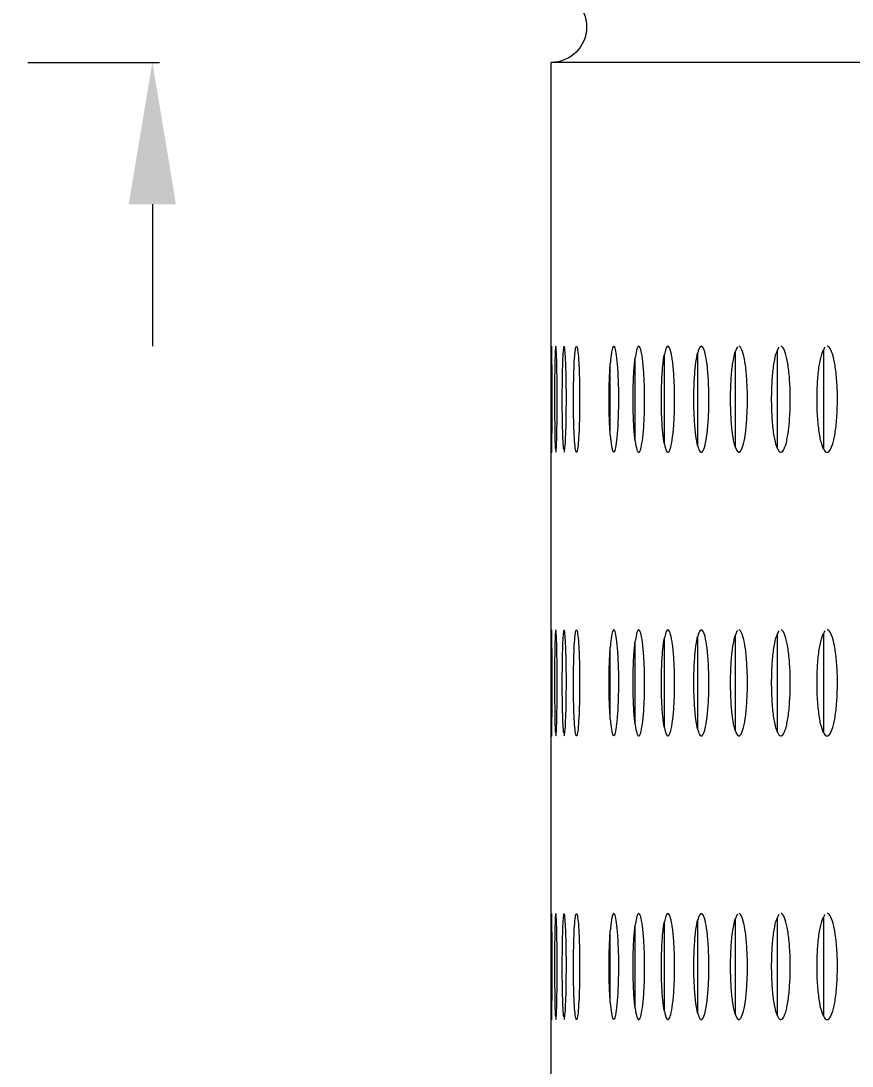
# Model space of a CAD drawing. Header units: millimetres. Extents: x -644 to 177, y 608 to 849.
# Drawn here: x -3.83 to 7.88, y 659.98 to 674.72 of the extents above; entities that cross this region are included whole.
import ezdxf

# ---------------------------------------------------------------- set-up
doc = ezdxf.new("R2010")
doc.units = ezdxf.units.MM
doc.layers.get('0').update_dxf_attribs({"linetype": 'CONTINUOUS'})
doc.layers.get('Defpoints').update_dxf_attribs({"linetype": 'CONTINUOUS'})
doc.layers.add('10', color=7, linetype='CONTINUOUS', true_color=0xffffff)
doc.dimstyles.new('2', dxfattribs={"dimtxt": 2.5, "dimasz": 2, "dimexe": 0.1, "dimexo": 0.1, "dimgap": 0.1, "dimtad": 0, "dimzin": 0, "dimdsep": 46, "dimtxsty": 'Standard', "dimcen": 0, "dimclrd": 4, "dimclre": 4, "dimclrt": 3, "dimadec": 1, "dimazin": 0, "dimtfac": 1, "dimtofl": 0, "dimtmove": 0, "dimatfit": 3, "dimfxl": 0, "dimtolj": 1, "dimtzin": 0, "dimlwd": 9, "dimlwe": 9, "dimarcsym": 0})

# ---------------------------------------------------------------- blocks, each defined once
blk = doc.blocks.new('*D121')
at = {"color": 4, "lineweight": 9}
for p, q in [((-1.98, 677.138), (-1.98, 679.138)), ((-3.733, 675.138), (-1.88, 675.138)), ((-3.733, 674.138), (-1.88, 674.138)), ((-1.98, 672.138), (-1.98, 670.138))]:
    blk.add_line(p, q, dxfattribs=at)
for points in [[(-2.313, 677.138), (-1.647, 677.138), (-1.98, 675.138)], [(-2.313, 672.138), (-1.647, 672.138), (-1.98, 674.138)]]:
    blk.add_solid(points, dxfattribs=at)
at = {"layer": 'Defpoints', "color": 0, "lineweight": 9}
for p in [(-3.833, 675.138), (-1.98, 675.138), (-3.833, 674.138)]:
    blk.add_point(p, dxfattribs=at)
at = {"color": 3, "lineweight": 9, "insert": (-1.98, 682.155), "char_height": 2.5, "attachment_point": 5, "rotation": 90}
blk.add_mtext('\\A1;1.00', dxfattribs=at)

msp = doc.modelspace()

# ---------------------------------------------------------------- linework, layer by layer
at = {"lineweight": 9}
msp.add_line((3.642, 655.505), (3.642, 674.138), dxfattribs=at)
at = {"layer": '10', "color": 7, "linetype": 'Continuous', "lineweight": 9}
for p, q in [((9.257, 674.138), (3.642, 674.138)), ((6.24, 668.708), (6.24, 670.067)), ((6.832, 668.695), (6.832, 670.081)), ((7.484, 668.685), (7.484, 670.091)), ((4.827, 668.8), (4.827, 669.975)), ((5.239, 668.755), (5.239, 670.02)), ((5.709, 668.727), (5.709, 670.048)), ((4.476, 668.882), (4.476, 669.894)), ((6.832, 664.695), (6.832, 666.081)), ((7.484, 664.685), (7.484, 666.091)), ((4.827, 664.8), (4.827, 665.975)), ((5.239, 664.755), (5.239, 666.02)), ((5.709, 664.727), (5.709, 666.048)), ((6.24, 664.708), (6.24, 666.067)), ((4.476, 664.882), (4.476, 665.894)), ((7.484, 660.685), (7.484, 662.091)), ((4.827, 660.8), (4.827, 661.975)), ((5.239, 660.755), (5.239, 662.02)), ((5.709, 660.727), (5.709, 662.048)), ((6.24, 660.708), (6.24, 662.067)), ((6.832, 660.695), (6.832, 662.081)), ((4.476, 660.882), (4.476, 661.894))]:
    msp.add_line(p, q, dxfattribs=at)
at = {"layer": '10', "color": 7, "linetype": 'Continuous', "lineweight": 9, "extrusion": (0, 0, -1)}
msp.add_arc((-3.642, 674.638), 0.5, 90, 270, dxfattribs=at)
at = {"layer": '10', "color": 7, "linetype": 'Continuous', "lineweight": 9}
for points, knots in [([(3.648, 670.133), (3.649, 670.143), (3.65, 670.136), (3.651, 670.094), (3.652, 670.063), (3.653, 669.978), (3.654, 669.921), (3.655, 669.786), (3.656, 669.705), (3.657, 669.536), (3.657, 669.447), (3.657, 669.282), (3.656, 669.206), (3.656, 669.061), (3.655, 668.992), (3.654, 668.863), (3.653, 668.803), (3.652, 668.707), (3.651, 668.67), (3.65, 668.635), (3.649, 668.633), (3.648, 668.661), (3.647, 668.686), (3.646, 668.759), (3.646, 668.808), (3.645, 668.929), (3.645, 669.005), (3.644, 669.167), (3.644, 669.258), (3.644, 669.427), (3.644, 669.508), (3.644, 669.656), (3.645, 669.725), (3.645, 669.857), (3.645, 669.921), (3.646, 670.031), (3.647, 670.077), (3.648, 670.118), (3.648, 670.128), (3.648, 670.133)], [0, 0, 0, 0, 0.055457, 0.055457, 0.103404, 0.103404, 0.157665, 0.157665, 0.216795, 0.216795, 0.273492, 0.273492, 0.322845, 0.322845, 0.373101, 0.373101, 0.429267, 0.429267, 0.48802, 0.48802, 0.542094, 0.542094, 0.590524, 0.590524, 0.642631, 0.642631, 0.700613, 0.700613, 0.758921, 0.758921, 0.810184, 0.810184, 0.858117, 0.858117, 0.912877, 0.912877, 0.9726, 0.9726, 1, 1, 1, 1]), ([(3.705, 670.131), (3.705, 670.131), (3.705, 670.131), (3.703, 670.121), (3.701, 670.097), (3.698, 670.024), (3.696, 669.974), (3.693, 669.855), (3.692, 669.784), (3.691, 669.633), (3.69, 669.55), (3.69, 669.383), (3.69, 669.297), (3.691, 669.134), (3.692, 669.055), (3.694, 668.914), (3.695, 668.85), (3.698, 668.747), (3.7, 668.706), (3.702, 668.679)], [0, 0, 0, 0, 0.000154, 0.000154, 0.125171, 0.125171, 0.250191, 0.250191, 0.375223, 0.375223, 0.500269, 0.500269, 0.625327, 0.625327, 0.750389, 0.750389, 0.875445, 0.875445, 1, 1, 1, 1]), ([(3.727, 669.388), (3.727, 669.472), (3.727, 669.557), (3.725, 669.715), (3.724, 669.79), (3.721, 669.921), (3.72, 669.978), (3.716, 670.067), (3.714, 670.1), (3.71, 670.13), (3.709, 670.136), (3.707, 670.136)], [0, 0, 0, 0, 0.215173, 0.215173, 0.430346, 0.430346, 0.645509, 0.645509, 0.860646, 0.860646, 1, 1, 1, 1]), ([(3.821, 670.131), (3.821, 670.131), (3.821, 670.131), (3.817, 670.121), (3.814, 670.097), (3.808, 670.024), (3.805, 669.974), (3.8, 669.855), (3.798, 669.784), (3.796, 669.633), (3.795, 669.55), (3.794, 669.383), (3.794, 669.297), (3.796, 669.134), (3.797, 669.055), (3.801, 668.914), (3.803, 668.85), (3.808, 668.747), (3.811, 668.706), (3.814, 668.679)], [0, 0, 0, 0, 0.000156, 0.000156, 0.125172, 0.125172, 0.250192, 0.250192, 0.375224, 0.375224, 0.50027, 0.50027, 0.625328, 0.625328, 0.75039, 0.75039, 0.875445, 0.875445, 1, 1, 1, 1]), ([(3.857, 669.388), (3.857, 669.472), (3.856, 669.557), (3.853, 669.715), (3.852, 669.79), (3.847, 669.921), (3.844, 669.978), (3.838, 670.067), (3.834, 670.1), (3.829, 670.13), (3.826, 670.136), (3.824, 670.136)], [0, 0, 0, 0, 0.21532, 0.21532, 0.43064, 0.43064, 0.64595, 0.64595, 0.861234, 0.861234, 1, 1, 1, 1]), ([(4.044, 669.388), (4.044, 669.472), (4.043, 669.557), (4.04, 669.715), (4.037, 669.79), (4.031, 669.921), (4.027, 669.978), (4.018, 670.067), (4.014, 670.1), (4.004, 670.136), (3.999, 670.141), (3.989, 670.121), (3.985, 670.097), (3.976, 670.024), (3.972, 669.974), (3.966, 669.855), (3.963, 669.784), (3.959, 669.633), (3.958, 669.55), (3.957, 669.383), (3.957, 669.297), (3.959, 669.134), (3.961, 669.055), (3.966, 668.914), (3.969, 668.85), (3.977, 668.747), (3.981, 668.706), (3.99, 668.652), (3.995, 668.639), (4.005, 668.64), (4.01, 668.656), (4.019, 668.713), (4.023, 668.756), (4.031, 668.862), (4.035, 668.927), (4.04, 669.07), (4.042, 669.15), (4.044, 669.283), (4.044, 669.335), (4.044, 669.388)], [0, 0, 0, 0, 0.053712, 0.053712, 0.107425, 0.107425, 0.161135, 0.161135, 0.214838, 0.214838, 0.268536, 0.268536, 0.322231, 0.322231, 0.375926, 0.375926, 0.429627, 0.429627, 0.483335, 0.483335, 0.537047, 0.537047, 0.590761, 0.590761, 0.644472, 0.644472, 0.698178, 0.698178, 0.751877, 0.751877, 0.805572, 0.805572, 0.859267, 0.859267, 0.912967, 0.912967, 0.966672, 0.966672, 1, 1, 1, 1]), ([(4.476, 668.882), (4.481, 668.821), (4.487, 668.769), (4.5, 668.69), (4.507, 668.662), (4.522, 668.636), (4.53, 668.637), (4.545, 668.667), (4.553, 668.696), (4.567, 668.779), (4.573, 668.833), (4.583, 668.959), (4.587, 669.033), (4.593, 669.189), (4.595, 669.273), (4.596, 669.44), (4.595, 669.526), (4.59, 669.686), (4.586, 669.763), (4.577, 669.898), (4.571, 669.958), (4.558, 670.053), (4.551, 670.089), (4.536, 670.132), (4.528, 670.14), (4.513, 670.128), (4.505, 670.107), (4.491, 670.04), (4.485, 669.993), (4.478, 669.922), (4.477, 669.908), (4.476, 669.894)], [0, 0, 0, 0, 0.069406, 0.069406, 0.139732, 0.139732, 0.210053, 0.210053, 0.28037, 0.28037, 0.350691, 0.350691, 0.421019, 0.421019, 0.491355, 0.491355, 0.561697, 0.561697, 0.632039, 0.632039, 0.702378, 0.702378, 0.772709, 0.772709, 0.843031, 0.843031, 0.913349, 0.913349, 0.983668, 0.983668, 1, 1, 1, 1]), ([(4.827, 668.8), (4.834, 668.749), (4.842, 668.708), (4.859, 668.653), (4.868, 668.639), (4.886, 668.64), (4.896, 668.655), (4.913, 668.71), (4.921, 668.752), (4.936, 668.857), (4.942, 668.922), (4.952, 669.064), (4.956, 669.144), (4.96, 669.308), (4.96, 669.394), (4.958, 669.56), (4.955, 669.643), (4.947, 669.793), (4.941, 669.863), (4.928, 669.98), (4.92, 670.029), (4.904, 670.101), (4.894, 670.124), (4.876, 670.141), (4.867, 670.135), (4.85, 670.096), (4.841, 670.062), (4.832, 670.004), (4.829, 669.99), (4.827, 669.975)], [0, 0, 0, 0, 0.074631, 0.074631, 0.149974, 0.149974, 0.225313, 0.225313, 0.300651, 0.300651, 0.375995, 0.375995, 0.451348, 0.451348, 0.526709, 0.526709, 0.602073, 0.602073, 0.677436, 0.677436, 0.752793, 0.752793, 0.82814, 0.82814, 0.90348, 0.90348, 0.978817, 0.978817, 1, 1, 1, 1]), ([(5.239, 668.755), (5.247, 668.711), (5.257, 668.678), (5.277, 668.64), (5.288, 668.635), (5.309, 668.653), (5.319, 668.676), (5.338, 668.749), (5.347, 668.798), (5.362, 668.916), (5.369, 668.986), (5.378, 669.137), (5.381, 669.22), (5.384, 669.386), (5.383, 669.472), (5.378, 669.636), (5.374, 669.715), (5.363, 669.857), (5.355, 669.921), (5.339, 670.026), (5.329, 670.067), (5.309, 670.122), (5.298, 670.136), (5.277, 670.136), (5.267, 670.121), (5.251, 670.075), (5.244, 670.05), (5.239, 670.02)], [0, 0, 0, 0, 0.078431, 0.078431, 0.157459, 0.157459, 0.236483, 0.236483, 0.31551, 0.31551, 0.394544, 0.394544, 0.473587, 0.473587, 0.552638, 0.552638, 0.631691, 0.631691, 0.71074, 0.71074, 0.789781, 0.789781, 0.868813, 0.868813, 0.947838, 0.947838, 1, 1, 1, 1]), ([(5.709, 668.727), (5.72, 668.688), (5.731, 668.661), (5.754, 668.636), (5.766, 668.637), (5.79, 668.667), (5.801, 668.697), (5.822, 668.78), (5.832, 668.835), (5.848, 668.962), (5.854, 669.036), (5.863, 669.191), (5.866, 669.276), (5.866, 669.443), (5.865, 669.529), (5.858, 669.689), (5.852, 669.765), (5.838, 669.9), (5.829, 669.96), (5.809, 670.054), (5.798, 670.09), (5.774, 670.133), (5.762, 670.14), (5.739, 670.127), (5.727, 670.106), (5.714, 670.065), (5.712, 670.057), (5.709, 670.048)], [0, 0, 0, 0, 0.081371, 0.081371, 0.163264, 0.163264, 0.245154, 0.245154, 0.327047, 0.327047, 0.408949, 0.408949, 0.49086, 0.49086, 0.572778, 0.572778, 0.654698, 0.654698, 0.736612, 0.736612, 0.818517, 0.818517, 0.900412, 0.900412, 0.982303, 0.982303, 1, 1, 1, 1]), ([(6.24, 668.708), (6.228, 668.744), (6.217, 668.793), (6.198, 668.911), (6.19, 668.981), (6.178, 669.132), (6.174, 669.215), (6.171, 669.381), (6.172, 669.466), (6.177, 669.629), (6.182, 669.708), (6.196, 669.849), (6.205, 669.913), (6.223, 670.006), (6.231, 670.041), (6.24, 670.067)], [0, 0, 0, 0, 0.149609, 0.149609, 0.299309, 0.299309, 0.447675, 0.447675, 0.594596, 0.594596, 0.741048, 0.741048, 0.88817, 0.88817, 1, 1, 1, 1]), ([(6.24, 668.708), (6.252, 668.673), (6.265, 668.651), (6.291, 668.635), (6.305, 668.641), (6.331, 668.681), (6.343, 668.715), (6.366, 668.807), (6.376, 668.865), (6.393, 668.998), (6.399, 669.074), (6.407, 669.233), (6.41, 669.319), (6.409, 669.486), (6.406, 669.571), (6.397, 669.728), (6.39, 669.802), (6.373, 669.931), (6.362, 669.987), (6.339, 670.073), (6.326, 670.104), (6.306, 670.13), (6.298, 670.135), (6.291, 670.136)], [0, 0, 0, 0, 0.094184, 0.094184, 0.188891, 0.188891, 0.283596, 0.283596, 0.378306, 0.378306, 0.473027, 0.473027, 0.567758, 0.567758, 0.662496, 0.662496, 0.757235, 0.757235, 0.851966, 0.851966, 0.946686, 0.946686, 1, 1, 1, 1]), ([(6.274, 670.129), (6.274, 670.129), (6.274, 670.129), (6.262, 670.119), (6.251, 670.098), (6.24, 670.067)], [0, 0, 0, 0, 0.003092, 0.003092, 1, 1, 1, 1]), ([(6.832, 668.695), (6.818, 668.727), (6.805, 668.773), (6.783, 668.886), (6.774, 668.954), (6.76, 669.102), (6.755, 669.184), (6.75, 669.349), (6.75, 669.434), (6.755, 669.598), (6.76, 669.678), (6.774, 669.822), (6.783, 669.889), (6.805, 670.001), (6.818, 670.048), (6.832, 670.081)], [0, 0, 0, 0, 0.144311, 0.144311, 0.288729, 0.288729, 0.431561, 0.431561, 0.572576, 0.572576, 0.712867, 0.712867, 0.853784, 0.853784, 1, 1, 1, 1]), ([(6.832, 668.695), (6.845, 668.663), (6.86, 668.645), (6.889, 668.636), (6.904, 668.646), (6.932, 668.694), (6.946, 668.731), (6.97, 668.829), (6.981, 668.89), (6.998, 669.028), (7.004, 669.106), (7.012, 669.267), (7.014, 669.353), (7.012, 669.52), (7.008, 669.603), (6.997, 669.758), (6.988, 669.83), (6.968, 669.954), (6.956, 670.007), (6.93, 670.086), (6.916, 670.114), (6.895, 670.133), (6.889, 670.136), (6.883, 670.136)], [0, 0, 0, 0, 0.095483, 0.095483, 0.191434, 0.191434, 0.287385, 0.287385, 0.383342, 0.383342, 0.47931, 0.47931, 0.575288, 0.575288, 0.671272, 0.671272, 0.767256, 0.767256, 0.863232, 0.863232, 0.959196, 0.959196, 1, 1, 1, 1]), ([(6.858, 670.124), (6.858, 670.124), (6.857, 670.124), (6.849, 670.115), (6.84, 670.1), (6.832, 670.081)], [0, 0, 0, 0, 0.008509, 0.008509, 1, 1, 1, 1]), ([(7.484, 668.685), (7.469, 668.714), (7.454, 668.758), (7.429, 668.866), (7.419, 668.933), (7.402, 669.078), (7.396, 669.159), (7.39, 669.323), (7.389, 669.409), (7.394, 669.573), (7.399, 669.653), (7.413, 669.8), (7.422, 669.868), (7.445, 669.984), (7.459, 670.032), (7.477, 670.076), (7.481, 670.084), (7.484, 670.091)], [0, 0, 0, 0, 0.140546, 0.140546, 0.281216, 0.281216, 0.42003, 0.42003, 0.55662, 0.55662, 0.692207, 0.692207, 0.82837, 0.82837, 0.966431, 0.966431, 1, 1, 1, 1]), ([(7.484, 668.685), (7.499, 668.656), (7.515, 668.641), (7.547, 668.638), (7.564, 668.652), (7.594, 668.705), (7.609, 668.745), (7.635, 668.848), (7.646, 668.911), (7.664, 669.052), (7.67, 669.131), (7.678, 669.294), (7.679, 669.38), (7.676, 669.547), (7.671, 669.63), (7.657, 669.782), (7.648, 669.852), (7.625, 669.972), (7.611, 670.022), (7.582, 670.096), (7.566, 670.121), (7.545, 670.134), (7.54, 670.136), (7.535, 670.136)], [0, 0, 0, 0, 0.096543, 0.096543, 0.193512, 0.193512, 0.29048, 0.29048, 0.387456, 0.387456, 0.484443, 0.484443, 0.58144, 0.58144, 0.678443, 0.678443, 0.775443, 0.775443, 0.872436, 0.872436, 0.969416, 0.969416, 1, 1, 1, 1]), ([(7.503, 670.119), (7.503, 670.119), (7.503, 670.119), (7.496, 670.111), (7.49, 670.102), (7.484, 670.091)], [0, 0, 0, 0, 0.011965, 0.011965, 1, 1, 1, 1]), ([(4.827, 668.8), (4.82, 668.853), (4.814, 668.917), (4.805, 669.058), (4.801, 669.138), (4.797, 669.301), (4.797, 669.387), (4.799, 669.554), (4.801, 669.636), (4.809, 669.787), (4.814, 669.857), (4.823, 669.937), (4.825, 669.957), (4.827, 669.975)], [0, 0, 0, 0, 0.187428, 0.187428, 0.374903, 0.374903, 0.561709, 0.561709, 0.74805, 0.74805, 0.934578, 0.934578, 1, 1, 1, 1]), ([(5.239, 668.755), (5.23, 668.8), (5.222, 668.858), (5.209, 668.99), (5.204, 669.066), (5.197, 669.225), (5.196, 669.31), (5.196, 669.477), (5.198, 669.562), (5.205, 669.719), (5.21, 669.793), (5.222, 669.921), (5.23, 669.977), (5.239, 670.02)], [0, 0, 0, 0, 0.168268, 0.168268, 0.336597, 0.336597, 0.504046, 0.504046, 0.670722, 0.670722, 0.837377, 0.837377, 1, 1, 1, 1]), ([(5.709, 668.727), (5.699, 668.767), (5.689, 668.82), (5.673, 668.944), (5.667, 669.017), (5.658, 669.172), (5.655, 669.255), (5.653, 669.422), (5.655, 669.507), (5.661, 669.668), (5.666, 669.745), (5.679, 669.882), (5.687, 669.943), (5.701, 670.013), (5.705, 670.032), (5.709, 670.048)], [0, 0, 0, 0, 0.157054, 0.157054, 0.314184, 0.314184, 0.470213, 0.470213, 0.625145, 0.625145, 0.779841, 0.779841, 0.935242, 0.935242, 1, 1, 1, 1]), ([(4.476, 668.882), (4.471, 668.943), (4.467, 669.016), (4.461, 669.17), (4.459, 669.254), (4.458, 669.421), (4.459, 669.506), (4.463, 669.668), (4.466, 669.746), (4.472, 669.842), (4.474, 669.869), (4.476, 669.894)], [0, 0, 0, 0, 0.227445, 0.227445, 0.454922, 0.454922, 0.681948, 0.681948, 0.908832, 0.908832, 1, 1, 1, 1]), ([(3.707, 668.64), (3.707, 668.64), (3.708, 668.64), (3.71, 668.64), (3.712, 668.656), (3.716, 668.713), (3.718, 668.756), (3.722, 668.862), (3.723, 668.927), (3.726, 669.07), (3.726, 669.15), (3.727, 669.283), (3.727, 669.335), (3.727, 669.388)], [0, 0, 0, 0, 0.007248, 0.007248, 0.222085, 0.222085, 0.436922, 0.436922, 0.651775, 0.651775, 0.866653, 0.866653, 1, 1, 1, 1]), ([(3.824, 668.64), (3.824, 668.64), (3.824, 668.64), (3.828, 668.64), (3.832, 668.656), (3.838, 668.713), (3.842, 668.756), (3.847, 668.862), (3.85, 668.927), (3.854, 669.07), (3.855, 669.15), (3.856, 669.283), (3.857, 669.335), (3.857, 669.388)], [0, 0, 0, 0, 0.006571, 0.006571, 0.221555, 0.221555, 0.436538, 0.436538, 0.651537, 0.651537, 0.866562, 0.866562, 1, 1, 1, 1]), ([(3.648, 666.133), (3.649, 666.143), (3.65, 666.136), (3.651, 666.094), (3.652, 666.063), (3.653, 665.978), (3.654, 665.921), (3.655, 665.786), (3.656, 665.705), (3.657, 665.536), (3.657, 665.447), (3.657, 665.282), (3.656, 665.206), (3.656, 665.061), (3.655, 664.992), (3.654, 664.863), (3.653, 664.803), (3.652, 664.707), (3.651, 664.67), (3.65, 664.635), (3.649, 664.633), (3.648, 664.661), (3.647, 664.686), (3.646, 664.759), (3.646, 664.808), (3.645, 664.929), (3.645, 665.005), (3.644, 665.167), (3.644, 665.258), (3.644, 665.427), (3.644, 665.508), (3.644, 665.656), (3.645, 665.725), (3.645, 665.857), (3.645, 665.921), (3.646, 666.031), (3.647, 666.077), (3.648, 666.118), (3.648, 666.128), (3.648, 666.133)], [0, 0, 0, 0, 0.055457, 0.055457, 0.103404, 0.103404, 0.157665, 0.157665, 0.216795, 0.216795, 0.273492, 0.273492, 0.322845, 0.322845, 0.373101, 0.373101, 0.429267, 0.429267, 0.48802, 0.48802, 0.542094, 0.542094, 0.590524, 0.590524, 0.642631, 0.642631, 0.700613, 0.700613, 0.758921, 0.758921, 0.810184, 0.810184, 0.858117, 0.858117, 0.912877, 0.912877, 0.9726, 0.9726, 1, 1, 1, 1]), ([(3.705, 666.131), (3.705, 666.131), (3.705, 666.131), (3.703, 666.121), (3.701, 666.097), (3.698, 666.024), (3.696, 665.974), (3.693, 665.855), (3.692, 665.784), (3.691, 665.633), (3.69, 665.55), (3.69, 665.383), (3.69, 665.297), (3.691, 665.134), (3.692, 665.055), (3.694, 664.914), (3.695, 664.85), (3.698, 664.747), (3.7, 664.706), (3.702, 664.679)], [0, 0, 0, 0, 0.000154, 0.000154, 0.125171, 0.125171, 0.250191, 0.250191, 0.375223, 0.375223, 0.500269, 0.500269, 0.625327, 0.625327, 0.750389, 0.750389, 0.875445, 0.875445, 1, 1, 1, 1]), ([(3.727, 665.388), (3.727, 665.472), (3.727, 665.557), (3.725, 665.715), (3.724, 665.79), (3.721, 665.921), (3.72, 665.978), (3.716, 666.067), (3.714, 666.1), (3.71, 666.13), (3.709, 666.136), (3.707, 666.136)], [0, 0, 0, 0, 0.215173, 0.215173, 0.430346, 0.430346, 0.645509, 0.645509, 0.860646, 0.860646, 1, 1, 1, 1]), ([(3.821, 666.131), (3.821, 666.131), (3.821, 666.131), (3.817, 666.121), (3.814, 666.097), (3.808, 666.024), (3.805, 665.974), (3.8, 665.855), (3.798, 665.784), (3.796, 665.633), (3.795, 665.55), (3.794, 665.383), (3.794, 665.297), (3.796, 665.134), (3.797, 665.055), (3.801, 664.914), (3.803, 664.85), (3.808, 664.747), (3.811, 664.706), (3.814, 664.679)], [0, 0, 0, 0, 0.000156, 0.000156, 0.125172, 0.125172, 0.250192, 0.250192, 0.375224, 0.375224, 0.50027, 0.50027, 0.625328, 0.625328, 0.75039, 0.75039, 0.875445, 0.875445, 1, 1, 1, 1]), ([(3.857, 665.388), (3.857, 665.472), (3.856, 665.557), (3.853, 665.715), (3.852, 665.79), (3.847, 665.921), (3.844, 665.978), (3.838, 666.067), (3.834, 666.1), (3.829, 666.13), (3.826, 666.136), (3.824, 666.136)], [0, 0, 0, 0, 0.21532, 0.21532, 0.43064, 0.43064, 0.64595, 0.64595, 0.861234, 0.861234, 1, 1, 1, 1]), ([(4.044, 665.388), (4.044, 665.472), (4.043, 665.557), (4.04, 665.715), (4.037, 665.79), (4.031, 665.921), (4.027, 665.978), (4.018, 666.067), (4.014, 666.1), (4.004, 666.136), (3.999, 666.141), (3.989, 666.121), (3.985, 666.097), (3.976, 666.024), (3.972, 665.974), (3.966, 665.855), (3.963, 665.784), (3.959, 665.633), (3.958, 665.55), (3.957, 665.383), (3.957, 665.297), (3.959, 665.134), (3.961, 665.055), (3.966, 664.914), (3.969, 664.85), (3.977, 664.747), (3.981, 664.706), (3.99, 664.652), (3.995, 664.639), (4.005, 664.64), (4.01, 664.656), (4.019, 664.713), (4.023, 664.756), (4.031, 664.862), (4.035, 664.927), (4.04, 665.07), (4.042, 665.15), (4.044, 665.283), (4.044, 665.335), (4.044, 665.388)], [0, 0, 0, 0, 0.053712, 0.053712, 0.107425, 0.107425, 0.161135, 0.161135, 0.214838, 0.214838, 0.268536, 0.268536, 0.322231, 0.322231, 0.375926, 0.375926, 0.429627, 0.429627, 0.483335, 0.483335, 0.537047, 0.537047, 0.590761, 0.590761, 0.644472, 0.644472, 0.698178, 0.698178, 0.751877, 0.751877, 0.805572, 0.805572, 0.859267, 0.859267, 0.912967, 0.912967, 0.966672, 0.966672, 1, 1, 1, 1]), ([(4.476, 664.882), (4.481, 664.821), (4.487, 664.769), (4.5, 664.69), (4.507, 664.662), (4.522, 664.636), (4.53, 664.637), (4.545, 664.667), (4.553, 664.696), (4.567, 664.779), (4.573, 664.833), (4.583, 664.959), (4.587, 665.033), (4.593, 665.189), (4.595, 665.273), (4.596, 665.44), (4.595, 665.526), (4.59, 665.686), (4.586, 665.763), (4.577, 665.898), (4.571, 665.958), (4.558, 666.053), (4.551, 666.089), (4.536, 666.132), (4.528, 666.14), (4.513, 666.128), (4.505, 666.107), (4.491, 666.04), (4.485, 665.993), (4.478, 665.922), (4.477, 665.908), (4.476, 665.894)], [0, 0, 0, 0, 0.069406, 0.069406, 0.139732, 0.139732, 0.210053, 0.210053, 0.28037, 0.28037, 0.350691, 0.350691, 0.421019, 0.421019, 0.491355, 0.491355, 0.561697, 0.561697, 0.632039, 0.632039, 0.702378, 0.702378, 0.772709, 0.772709, 0.843031, 0.843031, 0.913349, 0.913349, 0.983668, 0.983668, 1, 1, 1, 1]), ([(4.827, 664.8), (4.834, 664.749), (4.842, 664.708), (4.859, 664.653), (4.868, 664.639), (4.886, 664.64), (4.896, 664.655), (4.913, 664.71), (4.921, 664.752), (4.936, 664.857), (4.942, 664.922), (4.952, 665.064), (4.956, 665.144), (4.96, 665.308), (4.96, 665.394), (4.958, 665.56), (4.955, 665.643), (4.947, 665.793), (4.941, 665.863), (4.928, 665.98), (4.92, 666.029), (4.904, 666.101), (4.894, 666.124), (4.876, 666.141), (4.867, 666.135), (4.85, 666.096), (4.841, 666.062), (4.832, 666.004), (4.829, 665.99), (4.827, 665.975)], [0, 0, 0, 0, 0.074631, 0.074631, 0.149974, 0.149974, 0.225313, 0.225313, 0.300651, 0.300651, 0.375995, 0.375995, 0.451348, 0.451348, 0.526709, 0.526709, 0.602073, 0.602073, 0.677436, 0.677436, 0.752793, 0.752793, 0.82814, 0.82814, 0.90348, 0.90348, 0.978817, 0.978817, 1, 1, 1, 1]), ([(5.239, 664.755), (5.247, 664.711), (5.257, 664.678), (5.277, 664.64), (5.288, 664.635), (5.309, 664.653), (5.319, 664.676), (5.338, 664.749), (5.347, 664.798), (5.362, 664.916), (5.369, 664.986), (5.378, 665.137), (5.381, 665.22), (5.384, 665.386), (5.383, 665.472), (5.378, 665.636), (5.374, 665.715), (5.363, 665.857), (5.355, 665.921), (5.339, 666.026), (5.329, 666.067), (5.309, 666.122), (5.298, 666.136), (5.277, 666.136), (5.267, 666.121), (5.251, 666.075), (5.244, 666.05), (5.239, 666.02)], [0, 0, 0, 0, 0.078431, 0.078431, 0.157459, 0.157459, 0.236483, 0.236483, 0.31551, 0.31551, 0.394544, 0.394544, 0.473587, 0.473587, 0.552638, 0.552638, 0.631691, 0.631691, 0.71074, 0.71074, 0.789781, 0.789781, 0.868813, 0.868813, 0.947838, 0.947838, 1, 1, 1, 1]), ([(5.709, 664.727), (5.72, 664.688), (5.731, 664.661), (5.754, 664.636), (5.766, 664.637), (5.79, 664.667), (5.801, 664.697), (5.822, 664.78), (5.832, 664.835), (5.848, 664.962), (5.854, 665.036), (5.863, 665.191), (5.866, 665.276), (5.866, 665.443), (5.865, 665.529), (5.858, 665.689), (5.852, 665.765), (5.838, 665.9), (5.829, 665.96), (5.809, 666.054), (5.798, 666.09), (5.774, 666.133), (5.762, 666.14), (5.739, 666.127), (5.727, 666.106), (5.714, 666.065), (5.712, 666.057), (5.709, 666.048)], [0, 0, 0, 0, 0.081371, 0.081371, 0.163264, 0.163264, 0.245154, 0.245154, 0.327047, 0.327047, 0.408949, 0.408949, 0.49086, 0.49086, 0.572778, 0.572778, 0.654698, 0.654698, 0.736612, 0.736612, 0.818517, 0.818517, 0.900412, 0.900412, 0.982303, 0.982303, 1, 1, 1, 1]), ([(6.24, 664.708), (6.252, 664.673), (6.265, 664.651), (6.291, 664.635), (6.305, 664.641), (6.331, 664.681), (6.343, 664.715), (6.366, 664.807), (6.376, 664.865), (6.393, 664.998), (6.399, 665.074), (6.407, 665.233), (6.41, 665.319), (6.409, 665.486), (6.406, 665.571), (6.397, 665.728), (6.39, 665.802), (6.373, 665.931), (6.362, 665.987), (6.339, 666.073), (6.326, 666.104), (6.306, 666.13), (6.298, 666.135), (6.291, 666.136)], [0, 0, 0, 0, 0.094184, 0.094184, 0.188891, 0.188891, 0.283596, 0.283596, 0.378306, 0.378306, 0.473027, 0.473027, 0.567758, 0.567758, 0.662496, 0.662496, 0.757235, 0.757235, 0.851966, 0.851966, 0.946686, 0.946686, 1, 1, 1, 1]), ([(6.274, 666.129), (6.274, 666.129), (6.274, 666.129), (6.262, 666.119), (6.251, 666.098), (6.24, 666.067)], [0, 0, 0, 0, 0.003092, 0.003092, 1, 1, 1, 1]), ([(6.832, 664.695), (6.818, 664.727), (6.805, 664.773), (6.783, 664.886), (6.774, 664.954), (6.76, 665.102), (6.755, 665.184), (6.75, 665.349), (6.75, 665.434), (6.755, 665.598), (6.76, 665.678), (6.774, 665.822), (6.783, 665.889), (6.805, 666.001), (6.818, 666.048), (6.832, 666.081)], [0, 0, 0, 0, 0.144311, 0.144311, 0.288729, 0.288729, 0.431561, 0.431561, 0.572576, 0.572576, 0.712867, 0.712867, 0.853784, 0.853784, 1, 1, 1, 1]), ([(6.832, 664.695), (6.845, 664.663), (6.86, 664.645), (6.889, 664.636), (6.904, 664.646), (6.932, 664.694), (6.946, 664.731), (6.97, 664.829), (6.981, 664.89), (6.998, 665.028), (7.004, 665.106), (7.012, 665.267), (7.014, 665.353), (7.012, 665.52), (7.008, 665.603), (6.997, 665.758), (6.988, 665.83), (6.968, 665.954), (6.956, 666.007), (6.93, 666.086), (6.916, 666.114), (6.895, 666.133), (6.889, 666.136), (6.883, 666.136)], [0, 0, 0, 0, 0.095483, 0.095483, 0.191434, 0.191434, 0.287385, 0.287385, 0.383342, 0.383342, 0.47931, 0.47931, 0.575288, 0.575288, 0.671272, 0.671272, 0.767256, 0.767256, 0.863232, 0.863232, 0.959196, 0.959196, 1, 1, 1, 1]), ([(6.858, 666.124), (6.858, 666.124), (6.857, 666.124), (6.849, 666.115), (6.84, 666.1), (6.832, 666.081)], [0, 0, 0, 0, 0.008509, 0.008509, 1, 1, 1, 1]), ([(7.484, 664.685), (7.469, 664.714), (7.454, 664.758), (7.429, 664.866), (7.419, 664.933), (7.402, 665.078), (7.396, 665.159), (7.39, 665.323), (7.389, 665.409), (7.394, 665.573), (7.399, 665.653), (7.413, 665.8), (7.422, 665.868), (7.445, 665.984), (7.459, 666.032), (7.477, 666.076), (7.481, 666.084), (7.484, 666.091)], [0, 0, 0, 0, 0.140546, 0.140546, 0.281216, 0.281216, 0.42003, 0.42003, 0.55662, 0.55662, 0.692207, 0.692207, 0.82837, 0.82837, 0.966431, 0.966431, 1, 1, 1, 1]), ([(7.484, 664.685), (7.499, 664.656), (7.515, 664.641), (7.547, 664.638), (7.564, 664.652), (7.594, 664.705), (7.609, 664.745), (7.635, 664.848), (7.646, 664.911), (7.664, 665.052), (7.67, 665.131), (7.678, 665.294), (7.679, 665.38), (7.676, 665.547), (7.671, 665.63), (7.657, 665.782), (7.648, 665.852), (7.625, 665.972), (7.611, 666.022), (7.582, 666.096), (7.566, 666.121), (7.545, 666.134), (7.54, 666.136), (7.535, 666.136)], [0, 0, 0, 0, 0.096543, 0.096543, 0.193512, 0.193512, 0.29048, 0.29048, 0.387456, 0.387456, 0.484443, 0.484443, 0.58144, 0.58144, 0.678443, 0.678443, 0.775443, 0.775443, 0.872436, 0.872436, 0.969416, 0.969416, 1, 1, 1, 1]), ([(7.503, 666.119), (7.503, 666.119), (7.503, 666.119), (7.496, 666.111), (7.49, 666.102), (7.484, 666.091)], [0, 0, 0, 0, 0.011965, 0.011965, 1, 1, 1, 1]), ([(4.827, 664.8), (4.82, 664.853), (4.814, 664.917), (4.805, 665.058), (4.801, 665.138), (4.797, 665.301), (4.797, 665.387), (4.799, 665.554), (4.801, 665.636), (4.809, 665.787), (4.814, 665.857), (4.823, 665.937), (4.825, 665.957), (4.827, 665.975)], [0, 0, 0, 0, 0.187428, 0.187428, 0.374903, 0.374903, 0.561709, 0.561709, 0.74805, 0.74805, 0.934578, 0.934578, 1, 1, 1, 1]), ([(5.239, 664.755), (5.23, 664.8), (5.222, 664.858), (5.209, 664.99), (5.204, 665.066), (5.197, 665.225), (5.196, 665.31), (5.196, 665.477), (5.198, 665.562), (5.205, 665.719), (5.21, 665.793), (5.222, 665.921), (5.23, 665.977), (5.239, 666.02)], [0, 0, 0, 0, 0.168268, 0.168268, 0.336597, 0.336597, 0.504046, 0.504046, 0.670722, 0.670722, 0.837377, 0.837377, 1, 1, 1, 1]), ([(5.709, 664.727), (5.699, 664.767), (5.689, 664.82), (5.673, 664.944), (5.667, 665.017), (5.658, 665.172), (5.655, 665.255), (5.653, 665.422), (5.655, 665.507), (5.661, 665.668), (5.666, 665.745), (5.679, 665.882), (5.687, 665.943), (5.701, 666.013), (5.705, 666.032), (5.709, 666.048)], [0, 0, 0, 0, 0.157054, 0.157054, 0.314184, 0.314184, 0.470213, 0.470213, 0.625145, 0.625145, 0.779841, 0.779841, 0.935242, 0.935242, 1, 1, 1, 1]), ([(6.24, 664.708), (6.228, 664.744), (6.217, 664.793), (6.198, 664.911), (6.19, 664.981), (6.178, 665.132), (6.174, 665.215), (6.171, 665.381), (6.172, 665.466), (6.177, 665.629), (6.182, 665.708), (6.196, 665.849), (6.205, 665.913), (6.223, 666.006), (6.231, 666.041), (6.24, 666.067)], [0, 0, 0, 0, 0.149609, 0.149609, 0.299309, 0.299309, 0.447675, 0.447675, 0.594596, 0.594596, 0.741048, 0.741048, 0.88817, 0.88817, 1, 1, 1, 1]), ([(4.476, 664.882), (4.471, 664.943), (4.467, 665.016), (4.461, 665.17), (4.459, 665.254), (4.458, 665.421), (4.459, 665.506), (4.463, 665.668), (4.466, 665.746), (4.472, 665.842), (4.474, 665.869), (4.476, 665.894)], [0, 0, 0, 0, 0.227445, 0.227445, 0.454922, 0.454922, 0.681948, 0.681948, 0.908832, 0.908832, 1, 1, 1, 1]), ([(3.707, 664.64), (3.707, 664.64), (3.708, 664.64), (3.71, 664.64), (3.712, 664.656), (3.716, 664.713), (3.718, 664.756), (3.722, 664.862), (3.723, 664.927), (3.726, 665.07), (3.726, 665.15), (3.727, 665.283), (3.727, 665.335), (3.727, 665.388)], [0, 0, 0, 0, 0.007248, 0.007248, 0.222085, 0.222085, 0.436922, 0.436922, 0.651775, 0.651775, 0.866653, 0.866653, 1, 1, 1, 1]), ([(3.824, 664.64), (3.824, 664.64), (3.824, 664.64), (3.828, 664.64), (3.832, 664.656), (3.838, 664.713), (3.842, 664.756), (3.847, 664.862), (3.85, 664.927), (3.854, 665.07), (3.855, 665.15), (3.856, 665.283), (3.857, 665.335), (3.857, 665.388)], [0, 0, 0, 0, 0.006571, 0.006571, 0.221555, 0.221555, 0.436538, 0.436538, 0.651537, 0.651537, 0.866562, 0.866562, 1, 1, 1, 1]), ([(3.648, 662.133), (3.649, 662.143), (3.65, 662.136), (3.651, 662.094), (3.652, 662.063), (3.653, 661.978), (3.654, 661.921), (3.655, 661.786), (3.656, 661.705), (3.657, 661.536), (3.657, 661.447), (3.657, 661.282), (3.656, 661.206), (3.656, 661.061), (3.655, 660.992), (3.654, 660.863), (3.653, 660.803), (3.652, 660.707), (3.651, 660.67), (3.65, 660.635), (3.649, 660.633), (3.648, 660.661), (3.647, 660.686), (3.646, 660.759), (3.646, 660.808), (3.645, 660.929), (3.645, 661.005), (3.644, 661.167), (3.644, 661.258), (3.644, 661.427), (3.644, 661.508), (3.644, 661.656), (3.645, 661.725), (3.645, 661.857), (3.645, 661.921), (3.646, 662.031), (3.647, 662.077), (3.648, 662.118), (3.648, 662.128), (3.648, 662.133)], [0, 0, 0, 0, 0.055457, 0.055457, 0.103404, 0.103404, 0.157665, 0.157665, 0.216795, 0.216795, 0.273492, 0.273492, 0.322845, 0.322845, 0.373101, 0.373101, 0.429267, 0.429267, 0.48802, 0.48802, 0.542094, 0.542094, 0.590524, 0.590524, 0.642631, 0.642631, 0.700613, 0.700613, 0.758921, 0.758921, 0.810184, 0.810184, 0.858117, 0.858117, 0.912877, 0.912877, 0.9726, 0.9726, 1, 1, 1, 1]), ([(3.705, 662.131), (3.705, 662.131), (3.705, 662.131), (3.703, 662.121), (3.701, 662.097), (3.698, 662.024), (3.696, 661.974), (3.693, 661.855), (3.692, 661.784), (3.691, 661.633), (3.69, 661.55), (3.69, 661.383), (3.69, 661.297), (3.691, 661.134), (3.692, 661.055), (3.694, 660.914), (3.695, 660.85), (3.698, 660.747), (3.7, 660.706), (3.702, 660.679)], [0, 0, 0, 0, 0.000154, 0.000154, 0.125171, 0.125171, 0.250191, 0.250191, 0.375223, 0.375223, 0.500269, 0.500269, 0.625327, 0.625327, 0.750389, 0.750389, 0.875445, 0.875445, 1, 1, 1, 1]), ([(3.727, 661.388), (3.727, 661.472), (3.727, 661.557), (3.725, 661.715), (3.724, 661.79), (3.721, 661.921), (3.72, 661.978), (3.716, 662.067), (3.714, 662.1), (3.71, 662.13), (3.709, 662.136), (3.707, 662.136)], [0, 0, 0, 0, 0.215173, 0.215173, 0.430346, 0.430346, 0.645509, 0.645509, 0.860646, 0.860646, 1, 1, 1, 1]), ([(3.821, 662.131), (3.821, 662.131), (3.821, 662.131), (3.817, 662.121), (3.814, 662.097), (3.808, 662.024), (3.805, 661.974), (3.8, 661.855), (3.798, 661.784), (3.796, 661.633), (3.795, 661.55), (3.794, 661.383), (3.794, 661.297), (3.796, 661.134), (3.797, 661.055), (3.801, 660.914), (3.803, 660.85), (3.808, 660.747), (3.811, 660.706), (3.814, 660.679)], [0, 0, 0, 0, 0.000156, 0.000156, 0.125172, 0.125172, 0.250192, 0.250192, 0.375224, 0.375224, 0.50027, 0.50027, 0.625328, 0.625328, 0.75039, 0.75039, 0.875445, 0.875445, 1, 1, 1, 1]), ([(3.857, 661.388), (3.857, 661.472), (3.856, 661.557), (3.853, 661.715), (3.852, 661.79), (3.847, 661.921), (3.844, 661.978), (3.838, 662.067), (3.834, 662.1), (3.829, 662.13), (3.826, 662.136), (3.824, 662.136)], [0, 0, 0, 0, 0.21532, 0.21532, 0.43064, 0.43064, 0.64595, 0.64595, 0.861234, 0.861234, 1, 1, 1, 1]), ([(4.044, 661.388), (4.044, 661.472), (4.043, 661.557), (4.04, 661.715), (4.037, 661.79), (4.031, 661.921), (4.027, 661.978), (4.018, 662.067), (4.014, 662.1), (4.004, 662.136), (3.999, 662.141), (3.989, 662.121), (3.985, 662.097), (3.976, 662.024), (3.972, 661.974), (3.966, 661.855), (3.963, 661.784), (3.959, 661.633), (3.958, 661.55), (3.957, 661.383), (3.957, 661.297), (3.959, 661.134), (3.961, 661.055), (3.966, 660.914), (3.969, 660.85), (3.977, 660.747), (3.981, 660.706), (3.99, 660.652), (3.995, 660.639), (4.005, 660.64), (4.01, 660.656), (4.019, 660.713), (4.023, 660.756), (4.031, 660.862), (4.035, 660.927), (4.04, 661.07), (4.042, 661.15), (4.044, 661.283), (4.044, 661.335), (4.044, 661.388)], [0, 0, 0, 0, 0.053712, 0.053712, 0.107425, 0.107425, 0.161135, 0.161135, 0.214838, 0.214838, 0.268536, 0.268536, 0.322231, 0.322231, 0.375926, 0.375926, 0.429627, 0.429627, 0.483335, 0.483335, 0.537047, 0.537047, 0.590761, 0.590761, 0.644472, 0.644472, 0.698178, 0.698178, 0.751877, 0.751877, 0.805572, 0.805572, 0.859267, 0.859267, 0.912967, 0.912967, 0.966672, 0.966672, 1, 1, 1, 1]), ([(4.476, 660.882), (4.481, 660.821), (4.487, 660.769), (4.5, 660.69), (4.507, 660.662), (4.522, 660.636), (4.53, 660.637), (4.545, 660.667), (4.553, 660.696), (4.567, 660.779), (4.573, 660.833), (4.583, 660.959), (4.587, 661.033), (4.593, 661.189), (4.595, 661.273), (4.596, 661.44), (4.595, 661.526), (4.59, 661.686), (4.586, 661.763), (4.577, 661.898), (4.571, 661.958), (4.558, 662.053), (4.551, 662.089), (4.536, 662.132), (4.528, 662.14), (4.513, 662.128), (4.505, 662.107), (4.491, 662.04), (4.485, 661.993), (4.478, 661.922), (4.477, 661.908), (4.476, 661.894)], [0, 0, 0, 0, 0.069406, 0.069406, 0.139732, 0.139732, 0.210053, 0.210053, 0.28037, 0.28037, 0.350691, 0.350691, 0.421019, 0.421019, 0.491355, 0.491355, 0.561697, 0.561697, 0.632039, 0.632039, 0.702378, 0.702378, 0.772709, 0.772709, 0.843031, 0.843031, 0.913349, 0.913349, 0.983668, 0.983668, 1, 1, 1, 1]), ([(4.827, 660.8), (4.834, 660.749), (4.842, 660.708), (4.859, 660.653), (4.868, 660.639), (4.886, 660.64), (4.896, 660.655), (4.913, 660.71), (4.921, 660.752), (4.936, 660.857), (4.942, 660.922), (4.952, 661.064), (4.956, 661.144), (4.96, 661.308), (4.96, 661.394), (4.958, 661.56), (4.955, 661.643), (4.947, 661.793), (4.941, 661.863), (4.928, 661.98), (4.92, 662.029), (4.904, 662.101), (4.894, 662.124), (4.876, 662.141), (4.867, 662.135), (4.85, 662.096), (4.841, 662.062), (4.832, 662.004), (4.829, 661.99), (4.827, 661.975)], [0, 0, 0, 0, 0.074631, 0.074631, 0.149974, 0.149974, 0.225313, 0.225313, 0.300651, 0.300651, 0.375995, 0.375995, 0.451348, 0.451348, 0.526709, 0.526709, 0.602073, 0.602073, 0.677436, 0.677436, 0.752793, 0.752793, 0.82814, 0.82814, 0.90348, 0.90348, 0.978817, 0.978817, 1, 1, 1, 1]), ([(5.239, 660.755), (5.247, 660.711), (5.257, 660.678), (5.277, 660.64), (5.288, 660.635), (5.309, 660.653), (5.319, 660.676), (5.338, 660.749), (5.347, 660.798), (5.362, 660.916), (5.369, 660.986), (5.378, 661.137), (5.381, 661.22), (5.384, 661.386), (5.383, 661.472), (5.378, 661.636), (5.374, 661.715), (5.363, 661.857), (5.355, 661.921), (5.339, 662.026), (5.329, 662.067), (5.309, 662.122), (5.298, 662.136), (5.277, 662.136), (5.267, 662.121), (5.251, 662.075), (5.244, 662.05), (5.239, 662.02)], [0, 0, 0, 0, 0.078431, 0.078431, 0.157459, 0.157459, 0.236483, 0.236483, 0.31551, 0.31551, 0.394544, 0.394544, 0.473587, 0.473587, 0.552638, 0.552638, 0.631691, 0.631691, 0.71074, 0.71074, 0.789781, 0.789781, 0.868813, 0.868813, 0.947838, 0.947838, 1, 1, 1, 1]), ([(5.709, 660.727), (5.72, 660.688), (5.731, 660.661), (5.754, 660.636), (5.766, 660.637), (5.79, 660.667), (5.801, 660.697), (5.822, 660.78), (5.832, 660.835), (5.848, 660.962), (5.854, 661.036), (5.863, 661.191), (5.866, 661.276), (5.866, 661.443), (5.865, 661.529), (5.858, 661.689), (5.852, 661.765), (5.838, 661.9), (5.829, 661.96), (5.809, 662.054), (5.798, 662.09), (5.774, 662.133), (5.762, 662.14), (5.739, 662.127), (5.727, 662.106), (5.714, 662.065), (5.712, 662.057), (5.709, 662.048)], [0, 0, 0, 0, 0.081371, 0.081371, 0.163264, 0.163264, 0.245154, 0.245154, 0.327047, 0.327047, 0.408949, 0.408949, 0.49086, 0.49086, 0.572778, 0.572778, 0.654698, 0.654698, 0.736612, 0.736612, 0.818517, 0.818517, 0.900412, 0.900412, 0.982303, 0.982303, 1, 1, 1, 1]), ([(6.24, 660.708), (6.252, 660.673), (6.265, 660.651), (6.291, 660.635), (6.305, 660.641), (6.331, 660.681), (6.343, 660.715), (6.366, 660.807), (6.376, 660.865), (6.393, 660.998), (6.399, 661.074), (6.407, 661.233), (6.41, 661.319), (6.409, 661.486), (6.406, 661.571), (6.397, 661.728), (6.39, 661.802), (6.373, 661.931), (6.362, 661.987), (6.339, 662.073), (6.326, 662.104), (6.306, 662.13), (6.298, 662.135), (6.291, 662.136)], [0, 0, 0, 0, 0.094184, 0.094184, 0.188891, 0.188891, 0.283596, 0.283596, 0.378306, 0.378306, 0.473027, 0.473027, 0.567758, 0.567758, 0.662496, 0.662496, 0.757235, 0.757235, 0.851966, 0.851966, 0.946686, 0.946686, 1, 1, 1, 1]), ([(6.274, 662.129), (6.274, 662.129), (6.274, 662.129), (6.262, 662.119), (6.251, 662.098), (6.24, 662.067)], [0, 0, 0, 0, 0.003092, 0.003092, 1, 1, 1, 1]), ([(6.832, 660.695), (6.845, 660.663), (6.86, 660.645), (6.889, 660.636), (6.904, 660.646), (6.932, 660.694), (6.946, 660.731), (6.97, 660.829), (6.981, 660.89), (6.998, 661.028), (7.004, 661.106), (7.012, 661.267), (7.014, 661.353), (7.012, 661.52), (7.008, 661.603), (6.997, 661.758), (6.988, 661.83), (6.968, 661.954), (6.956, 662.007), (6.93, 662.086), (6.916, 662.114), (6.895, 662.133), (6.889, 662.136), (6.883, 662.136)], [0, 0, 0, 0, 0.095483, 0.095483, 0.191434, 0.191434, 0.287385, 0.287385, 0.383342, 0.383342, 0.47931, 0.47931, 0.575288, 0.575288, 0.671272, 0.671272, 0.767256, 0.767256, 0.863232, 0.863232, 0.959196, 0.959196, 1, 1, 1, 1]), ([(6.858, 662.124), (6.858, 662.124), (6.857, 662.124), (6.849, 662.115), (6.84, 662.1), (6.832, 662.081)], [0, 0, 0, 0, 0.008509, 0.008509, 1, 1, 1, 1]), ([(7.484, 660.685), (7.469, 660.714), (7.454, 660.758), (7.429, 660.866), (7.419, 660.933), (7.402, 661.078), (7.396, 661.159), (7.39, 661.323), (7.389, 661.409), (7.394, 661.573), (7.399, 661.653), (7.413, 661.8), (7.422, 661.868), (7.445, 661.984), (7.459, 662.032), (7.477, 662.076), (7.481, 662.084), (7.484, 662.091)], [0, 0, 0, 0, 0.140546, 0.140546, 0.281216, 0.281216, 0.42003, 0.42003, 0.55662, 0.55662, 0.692207, 0.692207, 0.82837, 0.82837, 0.966431, 0.966431, 1, 1, 1, 1]), ([(7.484, 660.685), (7.499, 660.656), (7.515, 660.641), (7.547, 660.638), (7.564, 660.652), (7.594, 660.705), (7.609, 660.745), (7.635, 660.848), (7.646, 660.911), (7.664, 661.052), (7.67, 661.131), (7.678, 661.294), (7.679, 661.38), (7.676, 661.547), (7.671, 661.63), (7.657, 661.782), (7.648, 661.852), (7.625, 661.972), (7.611, 662.022), (7.582, 662.096), (7.566, 662.121), (7.545, 662.134), (7.54, 662.136), (7.535, 662.136)], [0, 0, 0, 0, 0.096543, 0.096543, 0.193512, 0.193512, 0.29048, 0.29048, 0.387456, 0.387456, 0.484443, 0.484443, 0.58144, 0.58144, 0.678443, 0.678443, 0.775443, 0.775443, 0.872436, 0.872436, 0.969416, 0.969416, 1, 1, 1, 1]), ([(7.503, 662.119), (7.503, 662.119), (7.503, 662.119), (7.496, 662.111), (7.49, 662.102), (7.484, 662.091)], [0, 0, 0, 0, 0.011965, 0.011965, 1, 1, 1, 1]), ([(4.827, 660.8), (4.82, 660.853), (4.814, 660.917), (4.805, 661.058), (4.801, 661.138), (4.797, 661.301), (4.797, 661.387), (4.799, 661.554), (4.801, 661.636), (4.809, 661.787), (4.814, 661.857), (4.823, 661.937), (4.825, 661.957), (4.827, 661.975)], [0, 0, 0, 0, 0.187428, 0.187428, 0.374903, 0.374903, 0.561709, 0.561709, 0.74805, 0.74805, 0.934578, 0.934578, 1, 1, 1, 1]), ([(5.239, 660.755), (5.23, 660.8), (5.222, 660.858), (5.209, 660.99), (5.204, 661.066), (5.197, 661.225), (5.196, 661.31), (5.196, 661.477), (5.198, 661.562), (5.205, 661.719), (5.21, 661.793), (5.222, 661.921), (5.23, 661.977), (5.239, 662.02)], [0, 0, 0, 0, 0.168268, 0.168268, 0.336597, 0.336597, 0.504046, 0.504046, 0.670722, 0.670722, 0.837377, 0.837377, 1, 1, 1, 1]), ([(5.709, 660.727), (5.699, 660.767), (5.689, 660.82), (5.673, 660.944), (5.667, 661.017), (5.658, 661.172), (5.655, 661.255), (5.653, 661.422), (5.655, 661.507), (5.661, 661.668), (5.666, 661.745), (5.679, 661.882), (5.687, 661.943), (5.701, 662.013), (5.705, 662.032), (5.709, 662.048)], [0, 0, 0, 0, 0.157054, 0.157054, 0.314184, 0.314184, 0.470213, 0.470213, 0.625145, 0.625145, 0.779841, 0.779841, 0.935242, 0.935242, 1, 1, 1, 1]), ([(6.24, 660.708), (6.228, 660.744), (6.217, 660.793), (6.198, 660.911), (6.19, 660.981), (6.178, 661.132), (6.174, 661.215), (6.171, 661.381), (6.172, 661.466), (6.177, 661.629), (6.182, 661.708), (6.196, 661.849), (6.205, 661.913), (6.223, 662.006), (6.231, 662.041), (6.24, 662.067)], [0, 0, 0, 0, 0.149609, 0.149609, 0.299309, 0.299309, 0.447675, 0.447675, 0.594596, 0.594596, 0.741048, 0.741048, 0.88817, 0.88817, 1, 1, 1, 1]), ([(6.832, 660.695), (6.818, 660.727), (6.805, 660.773), (6.783, 660.886), (6.774, 660.954), (6.76, 661.102), (6.755, 661.184), (6.75, 661.349), (6.75, 661.434), (6.755, 661.598), (6.76, 661.678), (6.774, 661.822), (6.783, 661.889), (6.805, 662.001), (6.818, 662.048), (6.832, 662.081)], [0, 0, 0, 0, 0.144311, 0.144311, 0.288729, 0.288729, 0.431561, 0.431561, 0.572576, 0.572576, 0.712867, 0.712867, 0.853784, 0.853784, 1, 1, 1, 1]), ([(4.476, 660.882), (4.471, 660.943), (4.467, 661.016), (4.461, 661.17), (4.459, 661.254), (4.458, 661.421), (4.459, 661.506), (4.463, 661.668), (4.466, 661.746), (4.472, 661.842), (4.474, 661.869), (4.476, 661.894)], [0, 0, 0, 0, 0.227445, 0.227445, 0.454922, 0.454922, 0.681948, 0.681948, 0.908832, 0.908832, 1, 1, 1, 1]), ([(3.707, 660.64), (3.707, 660.64), (3.708, 660.64), (3.71, 660.64), (3.712, 660.656), (3.716, 660.713), (3.718, 660.756), (3.722, 660.862), (3.723, 660.927), (3.726, 661.07), (3.726, 661.15), (3.727, 661.283), (3.727, 661.335), (3.727, 661.388)], [0, 0, 0, 0, 0.007248, 0.007248, 0.222085, 0.222085, 0.436922, 0.436922, 0.651775, 0.651775, 0.866653, 0.866653, 1, 1, 1, 1]), ([(3.824, 660.64), (3.824, 660.64), (3.824, 660.64), (3.828, 660.64), (3.832, 660.656), (3.838, 660.713), (3.842, 660.756), (3.847, 660.862), (3.85, 660.927), (3.854, 661.07), (3.855, 661.15), (3.856, 661.283), (3.857, 661.335), (3.857, 661.388)], [0, 0, 0, 0, 0.006571, 0.006571, 0.221555, 0.221555, 0.436538, 0.436538, 0.651537, 0.651537, 0.866562, 0.866562, 1, 1, 1, 1])]:
    msp.add_open_spline(points, degree=3, knots=knots, dxfattribs=at)

# ---------------------------------------------------------------- dimensions: what is measured, and where the dimension line sits
at = {"lineweight": 9}
dim = msp.add_linear_dim(base=(-1.98, 675.138), p1=(-3.833, 674.138), p2=(-3.833, 675.138), angle=90, dimstyle='2', dxfattribs=at)
dim.commit()
dim.dimension.update_dxf_attribs({"geometry": '*D121', "text_midpoint": (-1.98, 682.155), "dimtype": 128})

doc.saveas('drawing.dxf')
